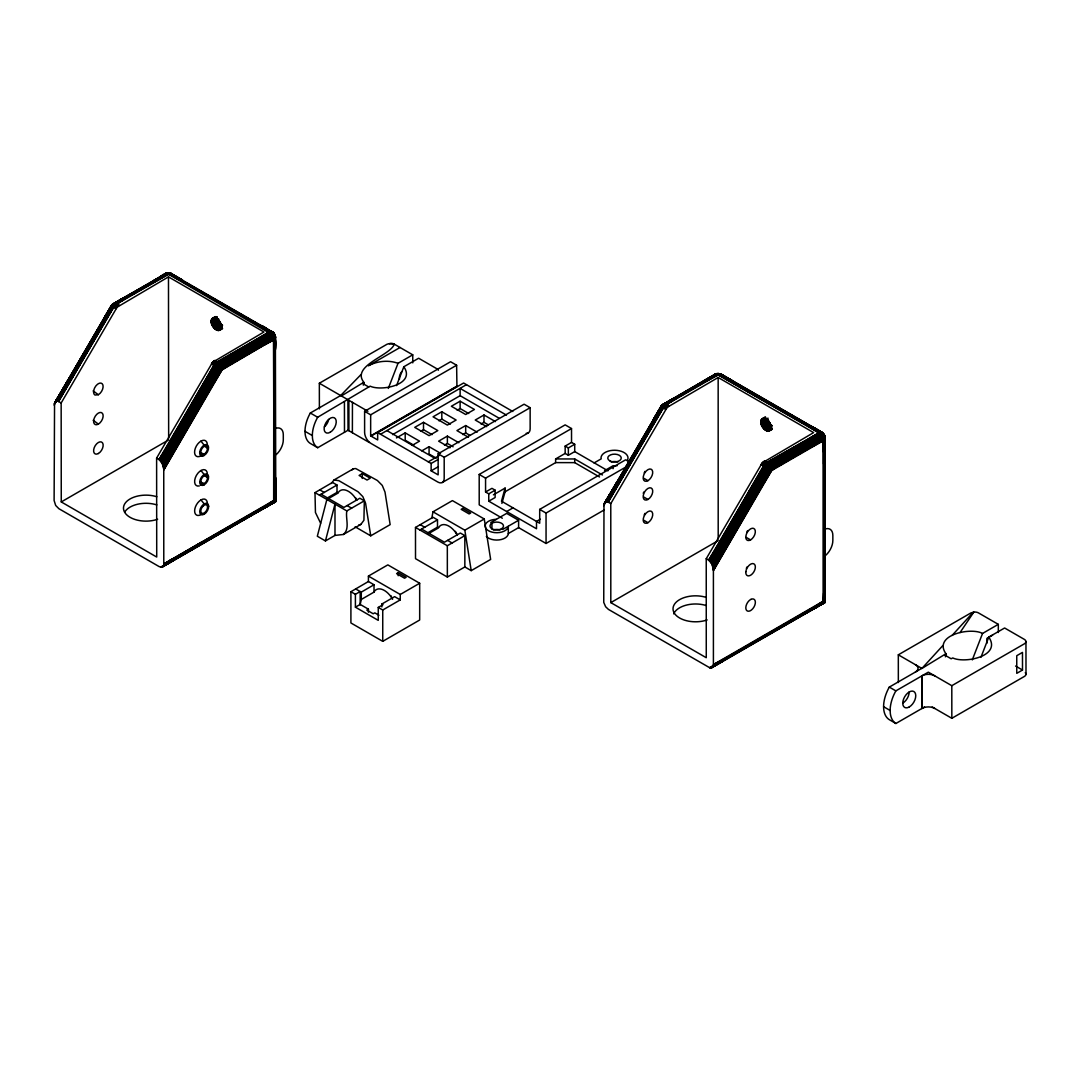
<?xml version="1.0" encoding="UTF-8"?>
<svg xmlns="http://www.w3.org/2000/svg" width="1080" height="1080" viewBox="0 0 1080 1080"><rect width="100%" height="100%" fill="white"/><g stroke="black" fill="none" stroke-linecap="round" stroke-linejoin="round"><path stroke-width="1.5" d="M162.311 567.027L275.656 501.606L275.63 489.672L275.616 501.593L163.782 564.962L163.755 469.152L162.216 463.32L159.003 459.473L214.947 363.69L268.718 332.006C279.76 328.388 272.147 348.543 274.361 351.324L274.509 500.985L174.083 558.981C167.656 558.36 165.119 569.16 159.125 566.582L58.887 508.707L55.688 505.467L54.108 500.513L54.553 403.232L111.469 305.438L117.099 307.193L168.48 276.885L263.939 332.006L212.558 362.313L156.614 458.096L156.722 557.051L61.263 501.93L61.155 402.988L117.099 307.193M275.184 491.292L275.022 336.042L273.821 333.423L275.427 336.731L275.4 349.785M350.906 591.719L350.906 622.957L382.738 641.345L419.675 620.014L419.675 583.254L387.842 564.881L368.415 576.086L368.415 581.526L350.906 591.719L355.401 594.311L360.18 591.557L361.287 592.11L374.018 584.753L374.018 592.11L361.287 599.468L360.139 604.8M381.888 606.947L381.888 604.004L383.022 604.665L378.257 607.419L378.257 620.365L355.401 607.176L355.401 594.311M355.401 607.176L360.18 604.422L360.18 591.557L355.685 588.951M361.287 599.468L361.287 592.11M370.98 436.091L456.935 386.505L456.624 365.229L450.576 361.733L364.608 411.318L364.608 432.405A9.005 5.198 60 0 0 370.98 443.435L437.832 482.045A9.005 5.198 60 0 0 444.19 478.373L444.19 457.286L438.143 453.789L438.143 474.876L431.136 470.839L431.136 463.482L377.663 432.594L463.617 383.008L512.784 411.494M368.415 612.239L368.415 609.174L360.18 604.422M377.663 432.594L377.663 439.952L370.656 435.901L370.656 414.815L364.608 411.318M382.738 641.345L382.738 610.011L400.248 599.899L400.248 594.473L419.675 583.254M398.183 575.721L398.183 572.697L406.148 577.287L404.555 578.205L396.589 573.615L398.183 572.697M396.441 437.927L405.202 432.877L405.202 440.235L413.788 445.203M432.095 434.632L423.509 429.678L423.509 422.32L414.747 427.37L429.07 435.645L437.832 430.596L423.509 422.32M421.781 450.873L429.07 446.675L429.07 454.019L436.239 458.163M450.401 424.076L441.815 419.108L441.815 411.764L433.053 416.812L447.377 425.088L456.138 420.039L441.815 411.764M453.114 446.769L447.377 443.462L447.377 436.104L438.629 441.167L450.09 447.782M468.707 413.519L460.12 408.55L460.12 401.207L451.359 406.256L465.683 414.518L474.444 409.469L460.12 401.207M469.989 435.389L465.683 432.905L465.683 425.547L456.935 430.596L468.396 437.225M488.295 424.818L483.989 422.334L483.989 414.99L475.24 420.039L486.702 426.654M491.94 529.133L491.94 523.246L490.752 522.558L506.669 513.378L518.602 520.263L518.602 527.62L546.062 543.47L604.327 509.855M486.324 536.342A11.61 6.696 0 0 0 499.027 539.919A11.61 6.696 0 0 0 508.302 533.777L508.302 526.419A11.61 6.696 0 0 1 497.016 532.71A11.61 6.696 0 0 1 485.19 526.757A11.61 6.696 0 0 1 494.411 519.44L496.287 519.372M438.143 453.789L524.097 404.204L530.145 407.7L530.145 428.787A9.005 5.198 60 0 1 526.217 433.31M613.076 468.707L613.656 465.831A13.5 7.79 0 0 0 617.18 465.696M666.779 407.795C661.959 405.837 658.382 405.796 664.821 405.945L667.197 407.322L718.16 377.487L813.618 432.608L762.237 462.901L706.239 558.725L706.266 657.72L610.808 602.613L610.781 503.618L667.197 407.322M705.74 380.147L718.511 373.491L732.335 380.862L721.238 374.247L716.661 373.721L703.796 380.808L716.607 373.68L720.927 374.072L821.948 432.351L824.067 434.403L824.688 437.103L824.053 601.668L709.654 667.71L608.418 609.39L605.624 606.731L603.747 602.384L603.99 504.441L662.216 405.324M723.627 659.664L713.408 665.132L713.408 570.551L712.166 564.678L768.163 468.558L812.714 442.598L822.528 437.711L824.918 439.047L824.526 435.226L821.948 432.351L823.851 434.43L824.404 436.887L823.649 440.492L823.662 601.438L713.408 665.132L712.206 667.508L709.654 667.71L713.678 665.537M275.387 477.131L275.522 501.538L265.181 507.627L275.656 501.606L274.86 497.502M815.724 606.839L824.391 601.857L824.607 435.51L822.258 432.608L720.967 374.152L716.931 373.586M824.945 577.8L825.066 602.221L815.4 607.851M261.063 325.566L271.877 332.249L273.497 339.296L274.118 500.769L163.89 563.895L273.672 500.513L275.144 501.336L275.184 488.457L275.36 501.458L264.357 507.83L275.656 501.606M265.856 507.168L275.522 501.538L275.4 488.849L275.36 501.458L263.912 507.83L275.144 501.336L275.265 336.731L274.388 333.801L271.904 331.56L273.848 334.611L273.497 339.296L274.212 339.701L275.252 338.269L274.941 335.3C276.197 341.145 275.656 332.721 271.674 334.355L167.981 273.875L166.091 273.483L154.116 280.206C158.585 280.328 164.484 269.851 169.101 274.509M810.742 426.168L820.8 432.108L822.069 433.863L823.595 452.264M273.928 351.648L274.725 335.61L272.268 331.749L275.171 335.529L273.848 333.612L270.243 333.099L217.958 363.015L215.231 365.918L211.788 363.353M275.549 478.764L275.4 490.901L275.238 336.434C269.838 333.909 268.61 327.335 260.604 325.566M824.58 594.621L825.201 602.289L813.902 608.513L825.066 602.221L825.107 579.433L825.188 590.76M274.887 491.67L275.387 479.169M271.269 333.18L219.186 363.312L161.852 462.632M711.855 667.71L825.161 602.276L825.134 437.832L824.135 434.673L820.908 433.809L768.825 463.941L711.477 563.261L712.166 564.678M715.392 375.34L714.029 375.057L718.591 373.68L809.325 426.37L818.897 432.338L820.787 434.714L824.769 436.104M273.942 363.38L274.428 336.069L272.579 332.019L274.388 333.801L274.374 335.313L273.645 334.409C276.035 335.462 272.079 331.101 269.757 332.667L218.241 362.408L214.34 360.666M823.595 463.995L823.662 436.536L822.785 433.553L820.787 431.946L765.49 463.374L708.629 560.101L711.477 563.261M159.476 459.783L213.826 365.283L220.603 368.982L273.308 338.351L273.497 335.124L272.376 332.329L261.482 325.634M761.467 463.955L770.242 469.611L822.933 438.98C825.255 431.771 815.67 428.814 811.175 426.236M816.278 605.678L823.216 601.196L823.635 593.042M162.54 464.049L218.538 367.929L272.903 337.082L275.117 338.013L275.022 350.582L274.779 339.174M812.511 427.167L822.758 433.31L824.621 435.888L824.918 450.792L824.742 438.642M211.194 321.071C212.868 312.93 222.656 322.312 221.251 327.47C219.213 335.07 210.128 325.998 211.194 321.071L216.918 317.763M617.261 481.667L604.422 503.361L661.702 405.419M760.86 421.673C762.534 413.532 772.322 422.914 770.918 428.072C768.879 435.686 759.793 426.613 760.86 421.673L766.584 418.365M824.918 439.047L824.378 435.24L820.341 434.187L769.271 464.454L763.56 461.606M214.232 365.121L217.242 361.719L269.257 332.289L273.74 333.126M221.468 359.815L217.742 362.043L220.954 366.808L163.215 465.966L220.239 368.901L212.558 362.313M709.101 560.412L763.506 465.885L766.881 462.348L818.897 432.918L822.852 433.229L824.526 435.226M764.019 461.268L768.352 463.469L770.593 467.438L712.841 566.595L769.865 469.53L762.237 462.901M123.674 297.797L112.293 304.493L103.964 318.519M274.685 339.269L273.713 338.634L221.643 369.698L163.782 469.921L222.021 369.913L221.103 366.188M764.033 482.855L771.66 470.543L823.176 440.788C830.777 432.311 773.779 470.529 775.346 467.221L771.282 470.327L713.408 570.551L771.66 470.543L770.742 466.817M668.101 406.499L665.712 405.121C663.201 402.327 660.258 408.321 662.513 404.811L714.96 374.288L718.187 373.829L822.798 433.053L824.256 435.699L823.014 433.89M222.939 361.098L218.714 362.839L216.203 365.823L209.358 379.404L161.46 461.983M673.218 398.885L715.77 374.085L719.145 374.274L809.811 426.236L820.03 433.323L768.352 463.469L765.828 466.452L759.038 480.006L711.086 562.613M209.358 379.404L216.716 366.889L219.632 363.825L271.485 333.747L274.738 334.611L275.454 337.351M759.038 480.006L766.341 467.519L769.271 464.454L821.205 435.254L819.788 432.068L810.284 426.168M67.473 380.957L54.797 402.732L111.847 305.276M605.556 502.106L661.149 406.458L666.374 408.294M273.821 333.734L274.577 335.097M823.5 434.336L812.241 426.83M823.878 435.159C824.945 435.753 821.988 431.865 819.383 433.296L767.435 462.915L764.019 466.182L756.689 478.656M103.869 318.478L111.375 305.572L55.228 402.084M431.73 518.427L432.999 511.812L452.412 500.607L484.259 518.981L490.644 559.427L471.218 570.645L464.846 566.946L464.832 535.626L460.337 533.034L444.42 542.214L421.578 529.024L419.985 530.024L415.49 527.432L432.999 517.253L437.495 519.845L437.495 527.188L438.831 527.283A16.213 9.356 60 0 1 456.773 534.276M812.714 442.598C813.726 441.126 826.457 432.999 824.31 439.898M116.694 307.692L111.74 305.856L54.095 405.095M117.517 306.72L115.142 305.343C110.673 305.532 112.712 302.954 116.033 304.519L118.422 305.897M212.153 362.812L214.542 364.19L215.514 366.201L160.826 461.12M766.854 462.632L768.002 463.252L765.315 466.02L758.417 479.655L710.451 561.749M55.566 401.746L56.943 401.139L112.428 305.303L124.106 297.729M168.75 456.111L162.972 465.183L219.267 367.619M673.785 398.331L662.108 405.905L606.15 501.849M718.389 556.74L712.598 565.812L768.906 468.248M273.578 337.149L221.792 368.091L163.688 468.369M823.203 437.778L771.417 468.72L713.313 568.998M112.064 304.911L124.565 297.729L112.806 305.384L56.943 401.139M659.867 409.725L661.54 406.971L661.149 406.039L653.522 419.067L662.283 405.175L674.244 398.331L662.486 405.986L606.569 501.768M213.422 361.409L221.387 366.822L272.903 337.082C272.538 326.39 270.972 332.937 259.659 337.77M763.101 461.997L771.012 467.451L822.528 437.711C817.236 425.682 827.118 435.281 823.176 440.788L823.216 601.196L713.435 664.578L723.695 659.138M326.875 499.46L317.331 536.234L325.445 540.932L334.989 535.41L343.386 534.479L360.882 524.381L363.92 520.277L364.338 500.823L359.843 498.218L343.926 507.411L321.084 494.221L319.491 495.221L314.996 492.629L332.505 482.436L337 485.028L337.014 492.386L338.337 492.48A16.213 9.356 60 0 1 356.279 499.473M325.445 540.932L334.989 504.117L319.491 495.221M97.065 331.223L112.536 304.736M493.398 494.843L505.089 488.093L501.498 501.201L539.69 523.26L539.69 509.396L625.644 459.81L629.465 462.011M501.889 503.415L505.089 491.778L505.089 488.093M213.881 361.017L220.523 365.337L218.538 367.929L215.69 365.391M768.677 464.468L770.162 465.952L768.163 468.558L761.846 463.415M266.747 504.995L273.672 500.513L273.78 339.404L221.994 369.333L218.147 364.73L212.99 361.84M272.903 337.082L274.415 336.731L275.117 338.013M822.528 437.711L822.758 437.009M154.926 280.166L167.589 272.97L171.558 273.645L182.655 280.26L170.869 273.483C169.533 272.849 162.364 273.456 165.713 274.738M707.049 379.674L713.624 375.867L703.283 381.524L716.297 373.856M273.119 332.397L170.114 273.132L167.09 273.524L112.59 304.304L115.965 303.413L168.169 272.997L172.031 273.875L166.59 274.59M717.269 373.99L661.743 405.513M215.419 363.19L220.739 369.185L163.58 467.573L170.289 456.989M764.627 464.279L768.352 466.79L770.378 469.814L713.205 568.202L719.928 557.618M661.811 406.512L661.109 406.755M363.299 385.142L364.217 382.779C350.082 365.863 390.528 355.752 394.281 344.169L412.749 354.834L412.763 362.853M388.3 388.436L398.021 363.312L412.749 354.834M396.549 385.587L403.839 366.755L418.635 358.236L437.103 368.901A5.049 2.916 0 0 1 438.413 370.197M945.378 656.829L946.35 654.305C931.918 635.175 970.65 626.886 982.543 633.447L998.312 624.348L998.325 632.502M972.284 659.907L982.543 633.447M980.924 657.356L988.767 637.119L1004.616 627.993L1024.38 639.401A5.4 3.119 0 0 1 1024.38 643.815L951.804 685.692L928.341 672.152L895.86 690.876A28.742 16.591 -60 0 0 890.136 710.478L890.312 713.394A28.742 16.591 -60 0 0 895.887 723.492L924.548 706.968M374.018 592.11L374.247 591.57A16.213 9.356 60 0 1 392.189 598.563M270.621 331.479L260.132 325.634L270.405 332.707L261.131 339.053M331.263 483.489L334.004 479.979L353.43 468.774L355.765 468.558L377.393 480.506L382.266 485.42L385.007 492.102L390.15 524.624L370.724 535.829L355.131 526.811M672.017 399.33L662.162 405.162L663.093 404.231M166.617 273.254L112.752 304.088L166.644 273.146M274.509 339.079L222.021 369.913L214.367 382.252M824.148 439.709L771.633 469.949L767.786 465.358L762.669 462.429M169.79 273.55L116.964 303.872L115.128 303.696L112.55 306.693L113.94 306.855L116.492 304.169L126.036 298.148L168.98 273.875L269.825 331.857M57.375 401.139L58.293 401.369L113.683 305.667L126.036 298.148M58.293 401.369L114.183 305.87L125.523 297.945L136.525 292.086M720.616 373.95L721.359 374.288L718.16 374.733L666.644 404.474L664.808 404.298L662.229 407.295L663.62 407.457L666.171 404.771L675.716 398.75L717.66 374.476L729.135 380.079M607.014 501.768L607.932 501.998L663.363 406.269L675.716 398.75M607.932 501.998L663.863 406.471L675.202 398.547L686.205 392.688M175.446 443.286L162.378 463.671L173.61 442.246L165.713 454.383L161.649 462.308L166.347 454.748L162.027 462.969L220.05 364.379L271.566 334.638M725.085 543.915L712.004 564.3L723.249 542.862L715.351 555.012L711.288 562.937L715.973 555.376L711.666 563.598L767.421 467.815L769.689 465.007L773.456 462.807M217.796 362.286L214.691 365.526L208.143 378.702L160.394 460.607M764.37 466.128L757.823 479.304L710.019 561.236M214.691 365.526L159.935 460.161M763.925 465.71L757.242 478.967L709.56 560.79M171.774 441.194L163.917 453.357L160.609 460.85L172.989 441.896M721.413 541.809L713.556 553.986L710.235 561.479L722.628 542.511M69.066 381.888L57.605 401.166L112.671 306.882L113.549 306.976M68.661 381.659L57.159 401.126L61.385 394.16M618.3 482.288L606.785 501.755L618.705 482.517M611.024 494.788L607.23 501.795L662.351 407.484L663.228 407.579M113.846 306.41L58.536 401.476L61.79 394.389L57.834 401.22M663.525 407.012L608.162 502.106L611.415 495.018L607.46 501.849M167.576 455.45L162.689 464.413L168.169 455.787M717.201 556.079L712.327 565.043L717.809 556.416M161.042 461.389L165.105 454.032M710.667 562.019L714.731 554.661M97.349 331.385L98.901 328.577M100.454 325.755L108.527 311.863M647.014 431.987L648.567 429.179M650.12 426.37L661.743 406.499M646.731 431.838L653.792 419.215M75.02 368.604L82.148 356.022M624.672 469.22L631.8 456.638M67.622 381.038L54.365 403.799L60.507 393.647L56.511 401.22M112.064 305.897L103.842 318.465M169.304 456.435L163.418 466.763L169.817 456.719M653.643 419.121L661.365 406.175M718.929 557.051L713.043 567.392L719.442 557.348M55.742 401.598L67.784 381.146M605.367 502.227L617.423 481.775M824.945 579.839L824.904 602.127L824.58 443.826M55.391 401.909L60.237 393.471L55.08 402.287M58.536 401.476L113.589 307.409L115.978 308.786M617.112 481.572L603.99 504.441L617.949 482.072M608.162 502.106L663.269 408.011L665.658 409.388M105.435 317.493L108.648 311.931M111.74 305.856L110.255 309.15L112.442 305.964M162.216 463.32L166.968 455.099M711.841 563.949L716.593 555.727M60.48 393.593L54.986 403.07L60.696 393.714M609.836 494.073L604.179 503.874L609.944 494.14M610.106 494.221L603.72 505.724M654.818 417.947L661.055 406.58L663.188 404.406L715.351 374.152L720.374 373.869L732.051 380.538M62.667 390.96L64.368 388.058M70.281 377.892L71.982 374.976M74.507 370.615L76.208 367.713M78.746 363.353L80.433 360.45M82.121 357.548L83.822 354.632M89.735 344.466L91.436 341.564M163.755 469.152L170.721 457.232M605.961 502.457L607.514 499.797M759.659 480.357L766.895 467.357M713.38 569.781L720.347 557.861M55.917 401.476L60.507 393.647M214.893 365.904L199.732 390.542M209.979 379.755L217.256 366.728M207.009 378.054L214.34 365.58M765.315 466.02L749.399 491.157M54.553 403.232L60.318 393.512M56.309 401.288L60.75 393.782M605.934 501.917L610.375 494.411M56.727 401.166L61.034 393.957M606.352 501.795L610.673 494.586M662.283 405.175L672.287 399.006M157.531 279.963L169.439 273.2L172.76 274.914L169.439 272.957M653.832 419.256L661.338 406.89L662.715 407.43M707.211 380.565L720.374 373.869M654.858 417.96L657.356 413.843M104.395 318.789L111.942 306.45L113.036 306.828M161.258 461.687L165.713 454.383M654.062 419.405L662.121 406.566M710.883 562.316L715.351 555.012M104.679 318.965L112.86 306.086M654.359 419.567L662.539 406.674M105.03 319.167L112.671 306.882M654.71 419.769L662.351 407.484M763.614 482.612L771.282 470.327L770.593 469.233M105.435 319.397L113.103 307.139M213.935 382.01L221.643 369.698L220.954 368.604M655.101 420.012L662.783 407.74M105.881 319.666L113.589 307.409M159.233 459.621L171.194 440.856M708.872 560.25L720.833 541.485M655.56 420.269L663.269 408.011M763.128 482.342L771.552 469.341L784.89 461.714M116.087 303.615L125.037 297.81L112.428 305.006L113.103 303.885M213.462 381.74L221.913 368.726L235.251 361.085M762.615 482.045L770.931 469.692M163.917 453.357L159.705 459.959L163.364 453.033L159.003 459.473L156.614 458.096M212.949 381.443L221.306 369.063M713.556 553.986L709.331 560.588L713.003 553.662L708.629 560.101L706.239 558.725M762.075 481.734L769.865 469.53M212.396 381.132L220.239 368.901M761.495 481.41L769.325 469.22L775.035 465.939M211.815 380.808L219.699 368.59L225.41 365.31M200.286 390.865L216.203 365.823M749.952 491.468L765.828 466.452M200.867 391.203L216.729 366.269M750.533 491.805L766.355 466.898M363.663 382.361L341.388 395.955L319.343 383.238L387.153 344.169L390.717 343.319A5.049 2.916 0 0 1 394.281 344.169L389.475 343.805M945.756 653.846L921.915 668.439L898.317 654.818L970.907 612.941L974.714 612.023A5.4 3.119 0 0 1 978.534 612.941L998.312 624.348M960.066 632.556L973.809 612.09M661.73 406.134L664.875 403.92M660.947 406.661L661.311 405.932M663.431 404.082L663.161 404.177M111.483 305.856L112.995 304.236L117.963 306.288M663.727 404.042L673.353 398.399M170.694 273.267L168.804 273.065L157.032 279.76M719.726 373.694L706.712 380.349M114.737 303.548L115.493 303.291M664.43 404.15L665.172 403.893M166.982 273.119L164.119 274.833L166.32 273.24L169.776 273.01L182.372 279.936M218.768 367.146L217.931 367.592M768.407 467.775L767.57 468.221M714.029 375.057L714.96 374.288M260.658 338.567L270.149 332.235M810.284 439.195L819.788 432.864M952.074 635.472L973.323 612.131M275.171 335.867L275.238 348.138M824.958 591.57L824.621 435.888L824.688 451.183L824.418 439.803M921.915 668.439L942.84 645.57M111.686 305.316L112.482 304.344M661.365 405.918L662.148 404.946M360.936 374.625L340.659 395.537L310.325 413.019L317.669 417.258L370.156 386.168C381.632 391.649 416.097 384.467 403.839 366.755M714.002 375.476L716.661 373.721M221.306 368.24L221.387 366.822L224.897 364.014M770.945 468.869L771.012 467.451L774.536 464.643M811.647 440.762L821.124 434.376M164.619 274.914L165.942 274.158L164.903 275.022M714.285 375.516L715.082 375.165M217.958 363.015L217.215 362.002M343.386 534.479C350.217 528.822 345.317 518.36 346.829 510.921L364.338 500.823M112.144 304.682L112.955 303.939M715.298 374.639L713.799 375.435L714.474 375.003M169.02 273.632L167.589 272.97L153.833 280.543M718.173 373.505L720.482 374.18L716.634 374.004L818.897 432.338L822.474 432.81M662.783 404.487L667.643 406.89M221.603 367.457L225.18 364.662M771.241 468.086L774.805 465.291M501.485 528.768L502.565 527.958A6.75 3.902 0 0 0 501.485 523.246A6.75 3.902 0 0 0 493.344 522.625L491.94 523.246A6.75 3.902 0 0 0 491.94 528.755A6.75 3.902 0 0 0 501.485 528.768L502.686 529.457L518.602 520.263M351.648 470.084L353.43 468.774M164.349 274.455L165.618 274.037M225.788 367.214L222.021 369.913L220.185 368.55M775.413 467.829L771.66 470.543L769.824 469.166M274.725 335.61L275.373 337.041L272.538 335.664L220.793 365.567L220.064 364.811M825.134 438.237L824.404 436.887L822.177 436.293L770.432 466.195L769.702 465.426M262.008 340.132L271.148 334.085M261.59 339.566L271.485 333.747M810.77 439.668L820.908 433.809M260.159 338.148L269.217 331.749M809.798 438.764L818.897 432.918L808.812 426.587M809.298 438.399L819.518 432.445M665.766 404.217L674.717 398.399L661.716 405.81M116.424 302.94L119.178 301.239M666.104 403.542L671.598 400.154M255.029 512.919L274.86 501.174L274.887 488.079L275.144 498.353M803.155 614.452L812.97 608.445M112.428 305.006L122.108 299.106M667.629 402.246L671.787 399.708M243.783 519.71L253.625 513.769M793.327 620.393L801.752 615.303M122.337 298.728L112.603 304.574L122.607 298.404M767.435 462.915L771.107 460.445M200.988 542.471L163.863 564.449L174.083 558.981M466.479 384.669L380.525 434.255M321.084 494.221L337 485.028M421.578 529.024L437.495 519.845M154.751 280.598L167.008 273.55L169.466 273.672L261.792 326.538M263.088 341.969L273.119 336.38M168.291 562.707L170.843 561.222L168.169 562.667M173.961 559.467L161.069 567.23L171.774 561.289M673.043 399.33L716.688 374.139L703.512 381.146M825.066 600.696L824.729 589.126L824.675 602.006L710.14 667.845L815.9 607.136M825.107 589.937L825.161 602.276L814.725 608.31L825.201 602.289L825.107 578.205M123.363 298.728L168.237 273.456M211.91 318.681L215.069 316.71M211.667 319.059L215.96 316.575M211.478 319.491L215.771 317.021M211.329 319.977L217.053 316.67M211.235 320.504L216.959 317.196M211.208 321.665L216.931 318.357M211.275 322.286L216.999 318.992M211.397 322.934L218.552 318.803M211.572 323.595L218.727 319.464M211.788 324.257L218.943 320.125L220.698 323.271L213.529 327.402M212.058 324.918L219.213 320.774M212.369 325.566L219.524 321.435M212.72 326.201L219.875 322.07M213.111 326.822L220.266 322.677M213.988 327.956L221.144 323.825M214.461 328.469L222.116 324.797L214.96 328.928M215.46 329.346L222.615 325.215M215.973 329.697L221.71 326.39M216.5 329.994L222.224 326.687M217.013 330.237L221.306 327.753M217.512 330.413L221.819 327.929M218.012 330.521L222.304 328.037M218.484 330.548L221.805 328.874M219.362 330.426L222.615 328.603M220.441 364.959L272.43 335.003M61.263 501.93L168.656 439.925M400.046 347.49L368.401 365.729C377.379 361.031 388.463 359.775 398.021 363.312M370.656 414.815L456.624 365.229M310.325 413.019A26.716 15.431 -60 0 0 304.992 431.325A26.879 15.512 -60 0 0 310.365 443.462L317.709 447.714L348.044 430.245L369.36 442.53M370.656 435.901L456.624 386.316M173.732 559.548L176.621 557.888M179.51 556.214L189.621 550.382M192.51 548.707L201.163 543.713M204.053 542.038L206.941 540.378M211.275 537.881L214.164 536.207M217.053 534.546L219.942 532.872M224.276 530.375L227.151 528.701M230.04 527.04L232.929 525.366M235.818 523.706L240.151 521.208M243.041 519.534L245.929 517.874M248.819 516.2L253.152 513.702M258.296 510.732L260.861 509.247M266.369 506.452L161.514 567.23L173.273 560.615M161.933 567.162L275.522 501.538L275.562 489.254M392.634 434.619L460.12 395.685L499.19 418.257M420.593 431.352L423.509 429.678M438.899 420.795L441.815 419.108M457.205 410.238L460.12 408.55M362.273 473.607L359.087 475.443L367.052 480.046L370.224 478.197L362.273 473.607L362.273 478.454M412.236 445.365L419.526 441.153L405.202 432.877M327.105 498.096L337.014 492.386M328.212 498.744L338.108 493.02M444.461 445.149L447.377 443.462M462.767 434.579L465.683 432.905M481.073 424.022L483.989 422.334M428.274 461.835L438.952 455.679M431.136 463.482L438.372 459.311M444.19 457.286L530.145 407.7M431.136 470.839L438.372 466.655M442.327 482.49L528.282 432.905M502.335 518.225L479.21 504.86L479.196 474.458L565.164 424.872L571.523 428.558L571.536 442.422L574.708 444.258L574.722 451.602L608 470.826M479.196 474.458L485.568 478.143L571.523 428.558M485.568 492.007L491.94 488.336L495.126 490.171L495.126 497.515L488.754 501.188L488.754 493.844L485.568 492.007L485.568 478.143M574.722 451.602L568.35 455.274L565.164 453.438L565.164 446.094L571.536 442.422M488.754 493.844L495.126 490.171M565.164 446.094L568.35 447.93L574.708 444.258M427.599 532.913L437.495 527.188M505.089 491.778L555.62 462.618L555.62 458.946L565.164 453.438M428.706 533.547L438.601 527.823M432.999 511.812L464.832 530.199L484.259 518.981M419.985 530.024L447.323 545.738L464.832 535.626M506.669 511.529L513.027 507.857M594.054 462.956L601.182 458.851L601.034 457.556A13.5 7.79 0 0 1 617.112 450.401A13.5 7.79 0 0 1 627.305 460.539M604.557 470.678L613.076 465.764M368.415 609.174L366.822 610.092L373.194 613.764L374.787 612.846L378.905 615.236M381.888 604.004L394.619 596.646L400.248 599.899M508.275 533.574L518.602 527.62M539.69 509.396L546.048 513.067L627.642 466.007M540.324 519.21L536.504 521.424L536.504 528.768L488.754 501.188M415.49 527.432L415.517 558.671L447.35 577.044L464.846 566.946M761.873 418.959L765.059 417.042M761.576 419.283L764.438 417.636M761.333 419.661L765.625 417.19M761.144 420.107L765.437 417.623M760.995 420.579L765.288 418.108M760.901 421.106L765.193 418.635M760.874 422.28L768.042 418.136M760.941 422.901L766.665 419.594M761.062 423.549L768.217 419.405L761.238 424.197M761.454 424.858L768.609 420.728L770.351 423.873L763.196 428.018M761.724 425.52L768.879 421.389M762.035 426.168L769.19 422.037M762.386 426.816L769.541 422.671M762.777 427.424L769.932 423.293M763.641 428.558L770.81 424.427M764.127 429.07L771.782 425.399L764.613 429.543M765.126 429.948L772.281 425.817M765.639 430.312L771.363 427.005M766.152 430.61L771.889 427.302M766.678 430.853L770.972 428.369M767.178 431.014L771.471 428.544M767.678 431.123L771.971 428.639M768.15 431.163L771.012 429.502M768.596 431.136L771.471 429.476M769.028 431.028L772.281 429.219M770.081 465.588L821.597 435.848L824.364 436.239L824.999 438.277M610.808 602.613L718.2 540.608M921.78 668.358L889.313 687.096L895.86 690.876M946.35 654.305L944.879 655.155L951.183 658.787L952.722 657.936C965.007 663.808 1001.889 656.087 988.767 637.119M992.588 635.148L986.85 638.456L986.864 643.262M1022.504 670.032L1016.766 673.34L1016.753 655.709L1022.477 652.401L1022.504 670.032L1015.565 666.036M932.189 706.968L951.831 718.295L1024.421 676.418A5.4 3.119 0 0 0 1025.271 672.664M364.217 382.779L362.839 383.576L368.726 386.964M811.215 440.195L820.787 434.714M814.334 608.445L825.161 602.276L711.045 667.913L722.817 661.298M254.502 513.702L265.545 507.438M804.047 614.385L815.076 608.108M225.707 366.593L221.616 368.739M775.346 467.221L771.241 469.368M824.904 602.127L813.442 608.513L824.675 602.006L823.216 601.196M721.318 661.973L710.6 667.913L723.317 660.582L713.205 666.117M163.485 565.866L173.556 560.29M713.016 666.549L723.087 660.974M160.596 567.162L171.329 561.289M155.088 280.112L163.944 275.265M263.439 507.762L275.616 501.593L275.387 336.825M815.576 607.014L822.947 603.234M164.93 273.875L168.75 274.118M714.609 374.476L715.514 374.233M165.739 273.456L167.589 273.402M706.226 380.214L717.727 374.099M713.327 665.644L723.492 660.15M267.314 505.292L270.216 503.739M266.666 505.535L274.86 501.174L274.523 492.035M816.21 606.204L824.391 601.857L824.067 592.704M263.966 345.154L273.537 340.173M813.605 445.784L823.176 440.788M263.898 344.547L273.51 339.579M813.524 445.176L823.149 440.208M263.763 343.913L273.429 338.972M813.402 444.542L823.068 439.601M263.588 343.265L273.308 338.351M813.226 443.894L822.933 438.98M263.358 342.617C274.914 334.557 277.047 336.474 275.252 350.19M812.997 443.245L822.758 438.345L824.702 439.439M166.158 273.685L169.169 272.943L170.572 273.861M715.838 374.288L720.549 374.085M166.536 273.483L167.238 273.173M716.216 374.085L716.918 373.775M217.742 362.043L221.981 360.194M767.38 462.659L771.606 460.809M168.143 274.32L166.847 273.996L171.558 273.645L170.937 273.348L172.287 274.793M98.347 394.713L94.972 395.05A6.75 3.902 -60 0 1 95.944 385.817A6.75 3.902 -60 0 1 102.951 385.115A6.75 3.902 -60 0 1 98.347 394.713L93.164 390.893M218.241 362.408L222.466 360.612M767.866 463.037L772.106 461.241M823.743 602.964L824.499 602.64M772.578 461.727L767.583 463.644M223.398 361.611L218.511 363.406M773.037 462.24L768.137 464.036M171.464 274.279L172.611 274.455L171.139 273.901M223.83 362.178L219.051 363.839M358.736 525.029L360.882 524.381M717.917 374.045L717.161 374.274L718.322 374.45M714.879 374.342L715.77 374.085M271.674 502.956L272.565 502.781M821.218 603.639L822.096 603.464M721.44 375.327L720.805 374.504L722.021 374.746M175.986 277.263L181.643 280.328L169.952 273.55L271.796 331.938M166.928 273.078L169.978 273.888M716.607 373.68L717.889 373.491M204.134 455.45A6.318 3.645 -60 0 1 200.259 449.955A6.318 3.645 -60 0 1 207.995 445.487A6.318 3.645 -60 0 1 204.134 455.45L200.961 455.827A9.005 5.198 -60 0 1 194.576 452.156A9.005 5.198 -60 0 1 200.948 441.126A9.005 5.198 -60 0 1 207.32 444.798M201.001 485.204L204.174 484.812A6.318 3.645 -60 0 0 208.022 474.863A6.318 3.645 -60 0 0 200.3 479.345A6.318 3.645 -60 0 0 204.161 484.826M334.004 479.979L338.877 480.681L357.98 491.711L362.839 496.638L365.594 503.321L370.724 535.829M115.128 303.696L118.881 305.546M664.808 404.298L668.561 406.148M820.071 432.095L822.933 433.742L801.265 421.254M167.873 272.916L169.736 273.119M555.62 458.946L574.708 458.96L602.438 474.971M555.62 462.618L574.722 462.632L599.522 476.955M822.069 435.618L821.205 435.254M820.314 432.068L809.811 426.236M167.481 273.672L168.642 273.848M721.13 374.882L722.52 375.435M270.459 331.79L168.885 273.578M825.026 437.063L825.066 450.387L825.066 437.427M275.346 336.461L275.4 348.543M720.698 374.045L721.71 374.476L720.32 373.91M820.098 432.419L809.325 426.37M199.706 452.304L204.134 454.14A4.725 2.727 -60 0 0 207.482 448.362L203.661 445.446M199.732 481.694L204.174 483.53A4.725 2.727 -60 0 0 207.509 477.738L203.688 474.836M352.377 432.743L352.445 402.34M168.48 274.131L178.943 279.68M729.904 380.16L732.74 381.686L719.631 374.139L730.553 379.863M722.696 375.867L725.517 377.406M728.339 378.945L732.551 381.254L720.023 373.923M177.242 277.574L180.063 279.113M169.952 273.55L271.985 332.37M214.812 360.369L217.242 361.719M822.933 433.31L821.259 432.189M346.829 510.921L334.989 504.117L334.989 535.41M735.655 383.373L745.862 389.259M748.778 390.947L758.984 396.846M761.9 398.52L766.274 401.045M769.19 402.732L777.938 407.781M782.312 410.306L791.06 415.355M795.434 417.879L798.35 419.567M718.16 374.733L818.397 432.608M666.644 404.474L669.033 405.851M764.491 460.971L766.881 462.348M663.62 407.457L665.995 408.834M761.116 464.508L763.506 465.885M643.653 478.183L647.946 480.654A6.75 3.902 -60 0 0 652.077 470.002A6.75 3.902 -60 0 0 643.815 474.782A6.75 3.902 -60 0 0 647.946 480.668M746.28 537.422L750.573 539.906A6.75 3.902 -60 0 0 754.704 529.254A6.75 3.902 -60 0 0 746.428 534.033A6.75 3.902 -60 0 0 750.573 539.906M506.425 415.085L460.12 388.436L460.12 395.685M643.653 496.962L647.96 499.446A6.75 3.902 -60 0 0 652.091 488.795A6.75 3.902 -60 0 0 643.815 493.574A6.75 3.902 -60 0 0 647.96 499.446M483.989 414.99L495.45 421.605M643.667 520.182L647.96 522.666A6.75 3.902 -60 0 0 652.091 512.014A6.75 3.902 -60 0 0 643.829 516.793A6.75 3.902 -60 0 0 647.96 522.666M608.391 502.24L610.781 503.618M465.683 425.547L477.144 432.162M447.377 436.104L458.838 442.733M883.602 706.698L890.15 710.491M341.388 395.955L367.902 411.277M429.07 446.675L440.532 453.29M386.897 430.583L434.646 458.163M116.964 303.872L119.353 305.249M113.94 306.855L116.316 308.232M211.437 363.906L213.826 365.283M304.992 431.325L312.336 435.564L312.485 438.277A26.892 15.525 -60 0 0 317.709 447.714M420.269 524.678L424.764 527.269M447.606 540.378L452.101 542.984M347.112 505.575L351.608 508.167M319.775 489.875L324.27 492.467M368.415 576.086L400.248 594.473M58.766 401.612L61.155 402.988M368.415 581.526L374.018 584.753M378.257 607.419L382.738 610.011M182.885 280.651L170.343 273.321M347.895 399.721L348.044 430.245M895.887 723.492L889.34 719.699A28.728 16.591 -60 0 1 889.326 687.029M179.456 279.477L169.155 273.348M728.622 380.281L718.565 374.166M262.562 326.241L272.849 332.329M812.74 427.545L819.113 431.42M814.199 428.76L816.723 430.326M263.25 327.389L269.582 331.276M259.132 325.985L268.718 332.006M721.859 374.774L721.238 374.247M93.204 420.269L98.375 424.103A6.75 3.902 -60 0 0 102.506 413.451A6.75 3.902 -60 0 0 94.23 418.23A6.75 3.902 -60 0 0 98.375 424.103M821.313 434.983L822.177 436.293M271.674 334.355L272.538 335.664M721.022 374.301L721.953 375.394M823.325 434.997L824.053 435.915M200.961 441.126L204.134 445.136M200.975 470.515L204.161 474.525M201.001 514.62A9.005 5.198 -60 0 1 194.63 510.948A9.005 5.198 -60 0 1 201.001 499.905L204.188 503.915M269.217 331.925L269.757 332.667M320.625 523.233L315.441 512.487L314.996 492.629M819.383 433.296L818.91 432.526M821.597 435.848L822.258 437.076M271.957 335.219L272.619 336.447M455.423 531.333L457.313 535.1M355.523 497.718L356.819 500.296M390.825 595.62L392.607 599.184M820.03 433.323L820.341 434.187M270.405 332.707L270.702 333.572M208.643 506.493L207.374 503.577A9.005 5.198 -60 0 0 201.001 499.905M824.755 435.807L825.12 437.67L824.931 436.401M464.832 530.199L471.218 570.645M824.053 440.168L824.391 451.562M274.428 339.538L274.725 350.96M274.874 341.712L275.022 347.746M275.549 477.536L275.63 490.077M1025.96 641.615L1026 674.217M951.804 685.692L951.831 718.295M898.317 654.818L898.344 682.533M718.16 377.487L718.2 538.92M546.048 513.067L546.062 543.47M447.323 545.738L447.35 577.044M348.867 400.288L348.921 430.745M344.425 401.841L344.48 432.284M319.343 383.238L319.383 408.875M168.48 276.885L168.656 438.251M921.848 675.891L921.861 708.507M574.708 458.96L574.722 462.632M568.35 447.93L568.35 455.274M644.922 471.38A6.75 3.902 -60 0 1 644.166 472.959M747.198 566.784A6.75 3.902 -60 0 1 746.321 568.31M707.184 619.92A22.505 12.987 0 0 1 673.029 609.08A22.505 12.987 0 0 1 706.361 597.429M673.677 613.872A22.505 12.987 0 0 1 706.361 605.583M747.549 530.631A6.75 3.902 -60 0 1 746.793 532.211M644.936 513.392A6.75 3.902 -60 0 1 644.18 514.971M644.166 491.751A6.75 3.902 -60 0 1 643.181 493.196M825.768 555.269A13.5 7.79 -60 0 0 832.842 540.527L832.842 535.396A13.514 7.803 -60 0 0 825.768 528.836M493.344 529.983A6.75 3.902 0 0 1 500.094 529.983M611.132 462.024A6.75 3.902 0 0 1 617.882 462.024M276.21 428.166A13.527 7.803 -60 0 1 283.298 434.727L283.298 439.857A13.487 7.79 -60 0 1 276.237 454.586M124.686 512.109A22.505 12.987 0 0 1 156.83 504.9M204.134 454.154A4.739 2.727 -60 0 1 200.786 452.223A4.739 2.727 -60 0 1 204.12 446.432A4.739 2.727 -60 0 1 207.482 448.362M199.341 485.919A9.005 5.198 -60 0 1 194.71 480.222A9.005 5.198 -60 0 1 201.528 470.219A9.005 5.198 -60 0 1 207.36 474.174M207.509 477.738A4.739 2.727 -60 0 0 204.161 475.808A4.725 2.727 -60 0 0 200.84 481.599A4.739 2.727 -60 0 0 204.161 483.543M157.639 519.25A22.505 12.987 0 0 1 123.485 508.41A22.505 12.987 0 0 1 156.816 496.746M312.336 435.564A26.716 15.431 -60 0 1 317.669 417.258M399.506 379.148A6.75 3.902 -60 0 1 401.72 371.655M328.685 419.486A8.586 4.955 -60 0 1 324.419 426.897M909.198 691.942A9.18 5.306 -60 0 1 902.705 703.175M915.422 664.686A9.005 5.198 0 0 1 915.422 672.03M934.713 675.824A9.005 5.198 0 0 0 921.969 675.824L921.996 708.426A9.018 5.211 0 0 1 934.74 708.44M745.848 571.725L745.848 573.17A6.75 3.902 -60 0 0 749.939 575.559L751.194 574.844A6.75 3.902 -60 0 0 755.352 566.987A6.75 3.902 -60 0 0 751.221 563.895L749.979 564.611A6.75 3.902 -60 0 0 745.848 571.725M202.689 506.48L201.96 507.452A4.739 2.727 -60 0 0 201.015 512.163A4.739 2.727 -60 0 0 203.985 513.04L204.863 512.447A4.725 2.727 -60 0 0 207.522 507.37L207.454 506.399A4.739 2.727 -60 0 0 204.376 505.089L202.689 506.48M751.019 599.332L749.763 600.102A6.75 3.902 -60 0 0 745.835 607.325L745.889 608.729A6.75 3.902 -60 0 0 750.168 610.808L751.41 610.025A6.75 3.902 -60 0 0 755.365 602.073A6.75 3.902 -60 0 0 751.019 599.332M462.767 508.41L461.174 509.328L469.125 513.932L470.718 513.014L462.767 508.41M609.741 460.796A6.75 3.902 0 0 0 621.027 459.054A6.75 3.902 0 0 0 612.765 454.275A6.75 3.902 0 0 0 609.741 460.796M98.388 453.506A6.75 3.902 -60 0 0 102.519 442.841A6.75 3.902 -60 0 0 94.244 447.62A6.75 3.902 -60 0 0 98.388 453.506M204.188 514.229A6.318 3.645 -60 0 0 208.049 504.265A6.318 3.645 -60 0 0 200.313 508.734A6.318 3.645 -60 0 0 204.188 514.229M330.17 432.297A8.586 4.955 -60 0 0 335.435 418.757A8.586 4.955 -60 0 0 324.932 424.818A8.586 4.955 -60 0 0 330.17 432.297M909.252 706.968A9.18 5.306 -60 0 0 914.882 692.469A9.18 5.306 -60 0 0 903.623 698.963A9.18 5.306 -60 0 0 909.252 706.968"/></g></svg>
